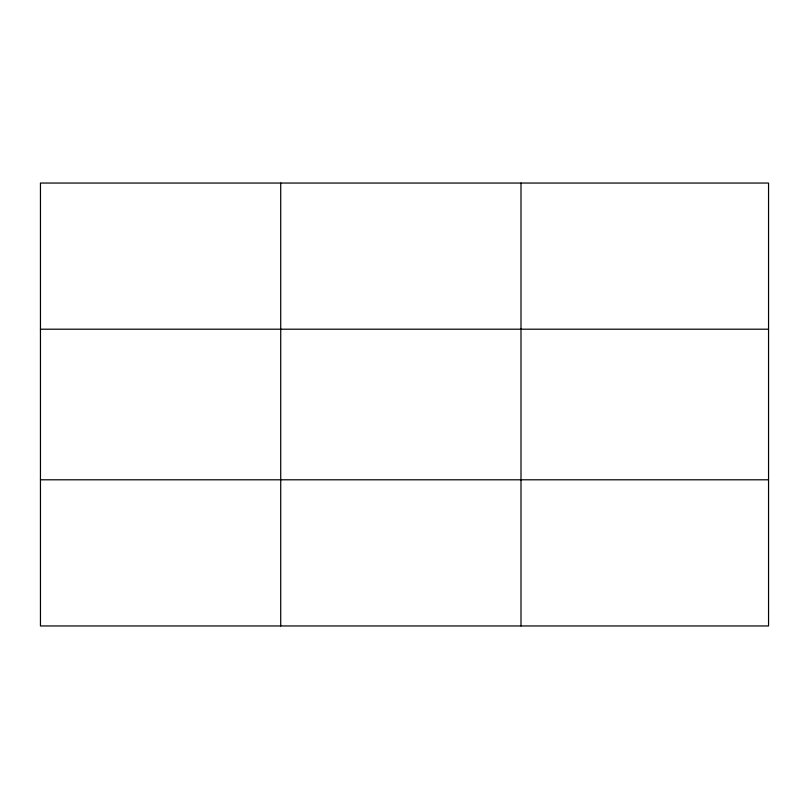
<?xml version="1.0" encoding="UTF-8"?>
<svg xmlns="http://www.w3.org/2000/svg" width="809" height="809" viewBox="0 0 809 809"><rect width="100%" height="100%" fill="white"/><g stroke="black" fill="none" stroke-linecap="round" stroke-linejoin="round"><path stroke-width="1.21" d="M280.723 183.046L280.723 625.954M520.996 183.046L520.996 625.954M40.45 329.202L768.55 329.202M40.45 479.798L768.55 479.798M768.55 611.341L768.55 625.954L40.45 625.954L40.45 183.046L768.55 183.046L768.55 611.341"/></g></svg>
